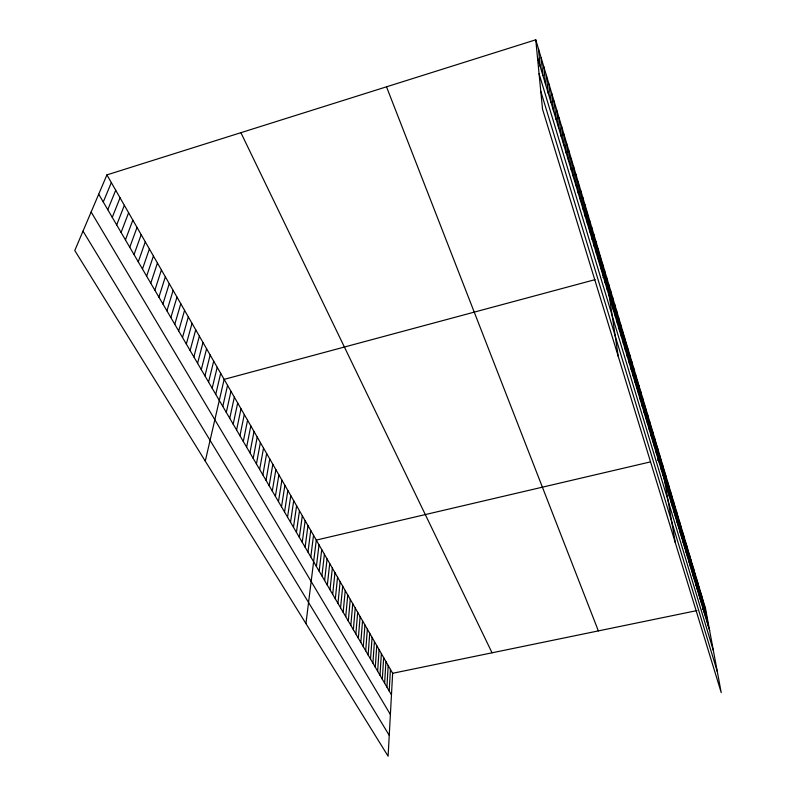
<?xml version="1.0" encoding="UTF-8"?>
<svg xmlns="http://www.w3.org/2000/svg" width="796" height="796" viewBox="0 0 796 796"><rect width="100%" height="100%" fill="white"/><g stroke="black" fill="none" stroke-linecap="round" stroke-linejoin="round"><path stroke-width="1.19" d="M106.913 174.891L392.647 673.287L388.1 756.2L74.774 250.511L106.913 174.891L535.758 39.8L705.564 608.811L721.226 692.629L542.534 109.191L535.758 39.8M389.204 690.978L390.428 669.396M386.916 687.077L388.179 665.496M384.627 683.157L385.931 661.556M382.319 679.207L383.662 657.605M379.99 675.227L381.374 653.615M377.642 671.227L379.075 649.606M375.294 667.187L376.767 645.576M372.916 663.138L374.428 641.506M370.528 659.048L372.09 637.417M368.12 654.939L369.732 633.308M365.702 650.8L367.354 629.158M363.265 646.631L364.956 624.989M360.817 642.432L362.548 620.79M358.339 638.213L360.13 616.562M355.852 633.954L357.693 612.303M353.354 629.676L355.235 608.015M350.827 625.357L352.757 603.706M348.29 621.019L350.27 599.358M345.733 616.641L347.762 594.99M343.156 612.243L345.235 590.582M340.569 607.806L342.698 586.154M337.952 603.338L340.141 581.687M335.325 598.851L337.564 577.2M332.678 594.323L334.967 572.672M330.012 589.756L332.35 568.115M327.325 585.169L329.723 563.528M324.619 580.543L327.076 558.901M321.902 575.886L324.41 554.255M319.156 571.19L321.723 549.568M316.39 566.463L319.017 544.842M305.943 623.596L316.291 540.086L650.322 461.919M310.798 556.902L313.534 535.29M307.962 552.056L310.758 530.454M305.107 547.17L307.972 525.579M302.241 542.255L305.157 520.674M299.346 537.31L302.321 515.738M296.42 532.315L299.475 510.753M293.485 527.29L296.6 505.749M290.53 522.226L293.704 500.694M287.545 517.131L290.779 495.61M284.54 511.987L287.844 490.475M281.505 506.813L284.888 485.311M278.461 501.589L281.903 480.117M275.386 496.336L278.899 474.874M272.292 491.042L275.874 469.59M269.167 485.699L272.819 464.267M266.023 480.316L269.745 458.914M262.849 474.904L266.65 453.511M259.655 469.441L263.526 448.068M256.431 463.929L260.382 442.586M253.188 458.387L257.217 437.054M249.924 452.785L254.024 431.492M246.621 447.153L250.81 425.88M243.307 441.472L247.566 420.218M239.954 435.74L244.292 414.517M236.581 429.969L240.999 408.776M233.178 424.159L237.686 402.985M229.745 418.288L234.342 397.154M226.293 412.378L230.969 391.274M222.8 406.418L227.566 385.344M205.278 461.143L224.144 379.364L595.07 279.645M215.746 394.348L220.691 373.344M212.174 388.239L217.209 367.274M208.572 382.08L213.696 361.155M204.94 375.871L210.164 354.986M201.279 369.613L206.592 348.757M197.587 363.294L203 342.489M193.866 356.926L199.378 336.161M190.115 350.509L195.716 329.793M186.334 344.031L192.035 323.365M182.513 337.504L188.314 316.878M178.662 330.917L184.572 310.34M174.782 324.28L180.791 303.754M170.861 317.584L176.981 297.107M166.911 310.828L173.14 290.401M162.921 304.012L169.259 283.645M158.901 297.137L165.349 276.829M154.852 290.202L161.409 269.953M150.762 283.207L157.439 263.018M146.633 276.142L153.429 256.023M142.464 269.028L149.379 248.969M138.265 261.844L145.3 241.855M134.026 254.591L141.181 234.671M129.758 247.277L137.031 227.427M125.44 239.904L132.842 220.124M121.082 232.462L128.614 212.751M116.694 224.94L124.355 205.308M112.256 217.358L120.047 197.806M107.778 209.706L115.709 190.234M103.271 201.985L111.331 182.602M603.01 277.505L606.423 276.59L618.193 356.21M657.426 460.257L660.978 459.431L675.336 542.792M392.647 673.287L697.007 610.572M702.351 609.477L705.564 608.811M83.013 231.129L389.244 735.355M91.142 212.005L390.388 714.51M98.714 194.194L391.463 694.858M240.899 132.683L492.047 652.8M386.508 86.814L598.363 630.9M540.792 91.311L717.276 671.496M539.071 73.72L713.335 650.412M537.479 57.412L709.624 630.561M704.271 604.482L708.331 626.233M702.967 600.124L707.017 621.875M701.664 595.736L705.704 617.487M700.341 591.328L704.37 613.069M699.017 586.881L703.037 608.622M697.684 582.403L701.694 604.144M696.331 577.886L700.341 599.637M694.978 573.349L698.978 595.09M693.615 568.772L697.595 590.523M692.241 564.175L696.211 585.906M690.858 559.538L694.818 581.269M689.465 554.862L693.415 576.593M688.062 550.165L692.003 571.886M686.649 545.429L690.58 567.15M685.227 540.653L689.147 562.374M683.794 535.857L687.704 557.558M682.341 531.012L686.242 552.713M680.888 526.146L684.779 547.827M679.426 521.231L683.296 542.912M677.953 516.286L681.814 537.957M676.461 511.311L680.311 532.962M674.968 506.286L678.799 527.937M673.456 501.241L677.277 522.872M671.943 496.147L675.744 517.768M670.411 491.013L674.202 512.624M668.869 485.849L672.65 507.44M667.317 480.645L671.078 502.216M665.745 475.401L669.496 496.963M664.172 470.118L667.904 491.659M662.58 464.794L666.302 486.316M659.367 454.009L663.048 475.491M657.735 448.546L661.406 470.008M656.093 443.044L659.745 464.486M654.441 437.492L658.073 458.914M652.77 431.9L656.382 453.302M651.088 426.268L654.69 447.641M649.397 420.596L652.969 441.939M647.685 414.875L651.247 436.188M645.964 409.104L649.506 430.397M644.233 403.293L647.755 424.557M642.481 397.433L645.984 418.666M640.72 391.532L644.203 412.726M638.949 385.582L642.402 406.746M637.158 379.583L640.591 400.706M635.347 373.533L638.76 394.627M633.526 367.434L636.919 388.498M631.696 361.285L635.059 382.309M629.845 355.086L633.188 376.07M627.984 348.847L631.298 369.782M626.104 342.549L629.397 363.444M624.213 336.191L627.477 357.046M622.293 329.793L625.537 350.598M620.373 323.335L623.586 344.101M618.432 316.828L621.616 337.544M616.472 310.261L619.626 330.927M614.492 303.634L617.626 324.251M612.502 296.958L615.607 317.524M610.492 290.232L613.567 310.738M608.462 283.436L611.507 303.893M604.363 269.685L607.348 290.013M602.283 262.71L605.229 282.988M600.184 255.685L603.099 275.894M598.065 248.601L600.95 268.74M595.935 241.447L598.781 261.526M593.786 234.233L596.602 254.242M591.607 226.95L594.393 246.889M589.418 219.606L592.164 239.477M587.209 212.204L589.916 231.994M584.98 204.731L587.647 224.442M582.732 197.189L585.358 216.82M580.453 189.577L583.05 209.129M578.165 181.896L580.712 201.358M575.856 174.145L578.364 193.528M573.518 166.324L575.986 185.617M571.16 158.434L573.588 177.637M568.782 150.474L571.17 169.578M566.384 142.434L568.722 161.439M563.966 134.315L566.255 153.23M561.518 126.126L563.767 144.932M559.051 117.858L561.25 136.564M556.563 109.52L558.712 128.106M554.056 101.092L556.145 119.569M551.509 92.585L553.558 110.952M548.951 83.998L550.951 102.246M546.364 75.331L548.305 93.46M543.748 66.575L545.638 84.585M541.111 57.74L542.952 75.61M538.454 48.815L540.225 66.556"/></g></svg>
